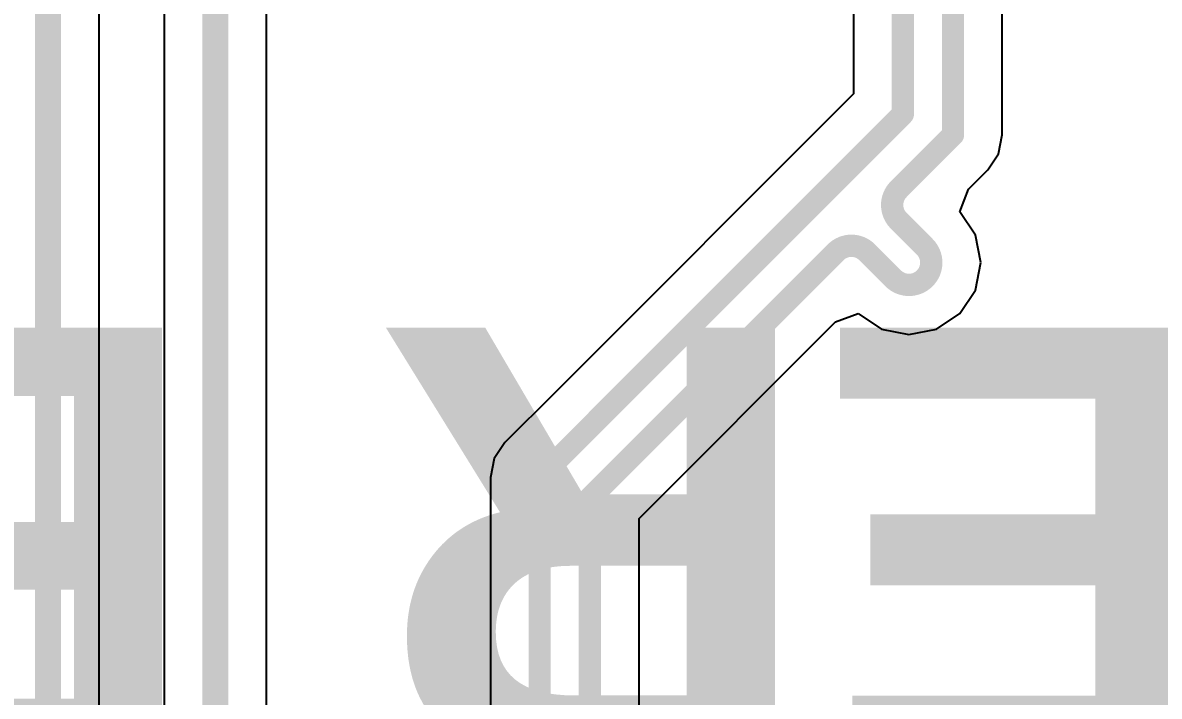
# Model space of a CAD drawing. Header units: inches. Extents: x -11 to 5379, y 0 to 5429.
# Drawn here: x 65.16 to 72.93, y 87.44 to 92.04 of the extents above; entities that cross this region are included whole.
import ezdxf

# ---------------------------------------------------------------- set-up
doc = ezdxf.new("R2010")
doc.units = ezdxf.units.IN
doc.layers.add('Top Layer', color=1, linetype='Continuous')
doc.layers.add('Top Overlay', color=2, linetype='Continuous')
doc.styles.add('Arial_Bold', font='', dxfattribs={"height": 0.2})
doc.styles.get('Arial_Bold').set_extended_font_data('Arial', bold=True)

msp = doc.modelspace()

# ---------------------------------------------------------------- linework, layer by layer
at = {"layer": 'Top Layer'}
for p, q in [((65.678685, 85.85668884), (65.678685, 94.34042854)), ((71.85343008, 91.27813595999999), (71.85343008, 92.57263426)), ((70.83719131999999, 92.43463098), (70.83719131999999, 91.55962129999999)), ((66.1224484, 92.27628992), (66.1224484, 85.85668884)), ((66.82168499999999, 85.85668884), (66.82168499999999, 92.13147181999999)), ((70.83719131999999, 91.55962129999999), (68.79526246, 89.51769243999999)), ((71.82780402, 91.14929954), (71.85343008, 91.27813595999999)), ((71.75482219999999, 91.04007446), (71.82780402, 91.14929954)), ((71.62163475999999, 90.90688702), (71.75482219999999, 91.04007446)), ((71.56375578, 90.753057), (71.62163475999999, 90.90688702)), ((71.670418, 90.59342562), (71.56375578, 90.753057)), ((71.70787284, 90.40512525999999), (71.670418, 90.59342562)), ((71.670418, 90.21682489999999), (71.70787284, 90.40512525999999)), ((71.56376594, 90.05720368), (71.670418, 90.21682489999999)), ((69.36999334000001, 88.6552456), (70.7140572, 89.99930945999999)), ((70.7140572, 89.99930945999999), (70.86788722, 90.05718844)), ((70.86788722, 90.05718844), (71.0275186, 89.95052621999999)), ((71.40411931999999, 89.95052621999999), (71.56375324, 90.0571859)), ((71.56375324, 90.0571859), (71.56375578, 90.05718336)), ((71.56375578, 90.05718336), (71.56376848, 90.05720114)), ((71.56376848, 90.05720114), (71.56376594, 90.05720368)), ((71.0275186, 89.95052621999999), (71.21581896000001, 89.91307137999999)), ((71.21581896000001, 89.91307137999999), (71.40411931999999, 89.95052621999999)), ((68.79526246, 89.51769243999999), (68.45236246, 89.17479243999999)), ((68.45236246, 89.17479243999999), (68.37938317999999, 89.06556989999999)), ((68.37938317999999, 89.06556989999999), (68.35375458, 88.93673093999999)), ((68.35375458, 88.93673093999999), (68.35375458, 86.04192088)), ((69.36999334000001, 87.24771476), (69.36999334000001, 88.6552456))]:
    msp.add_line(p, q, dxfattribs=at)
for points in [[(65.3290667, 85.37408884, 0.1778, 0.1778, 0), (65.3290667, 94.48524664, 0.1778, 0.1778, 0)], [(71.17386069999999, 91.42016767999999, 0.1524, 0.1524, 0), (71.17386069999999, 94.3085744, 0.1524, 0.1524, 0)], [(71.51676069999999, 91.42420627999999, 0.1524, 0.1524, 0), (71.51676069999999, 94.16654267999999, 0.1524, 0.1524, 0)], [(66.4720667, 85.37408884, 0.1778, 0.1778, 0), (66.4720667, 92.27628992, 0.1778, 0.1778, 0)], [(71.03182898, 91.27813595999999, 0.1524, 0.1524, 0), (71.17386069999999, 91.42016767999999, 0.1524, 0.1524, 0)], [(71.51676069999999, 91.27813595999999, 0.1524, 0.1524, 0), (71.51676069999999, 91.42420627999999, 0.1524, 0.1524, 0)], [(69.03332396, 89.27963093999999, 0.1524, 0.1524, 0), (71.03182898, 91.27813595999999, 0.1524, 0.1524, 0)], [(71.1453111, 90.90668636, 0.1524, 0.1524, 0), (71.51676069999999, 91.27813595999999, 0.1524, 0.1524, 0)], [(71.1453111, 90.69116228, 0.1524, 0.1524, -0.4142066588457261), (71.1453111, 90.90668636, 0.1524, 0.1524, 0)], [(71.1453111, 90.69116228, 0.1524, 0.1524, 0), (71.323581, 90.51288729999999, 0.1524, 0.1524, 0)], [(70.44484514, 90.2062204, 0.1524, 0.1524, 0), (70.71426039999999, 90.47563566, 0.1524, 0.1524, 0)], [(70.71426039999999, 90.47563566, 0.1524, 0.1524, -0.4142066587643657), (70.92978448, 90.47563566, 0.1524, 0.1524, 0)], [(70.92978194, 90.47563312, 0.1524, 0.1524, 0), (70.92978448, 90.47563566, 0.1524, 0.1524, 0)], [(70.92978448, 90.47563566, 0.1524, 0.1524, 0), (71.10805438, 90.29736068, 0.1524, 0.1524, 0)], [(71.323581, 90.51288729999999, 0.1524, 0.1524, -0.4142066587643675), (71.32358354, 90.29736576, 0.1524, 0.1524, 0)], [(71.323581, 90.29736322, 0.1524, 0.1524, -0.4142135623730951), (71.10805692, 90.29736322, 0.1524, 0.1524, 0)], [(71.323581, 90.29736322, 0.1524, 0.1524, 0), (71.32358354, 90.29736576, 0.1524, 0.1524, 0)], [(69.03332396, 88.79469922, 0.1524, 0.1524, 0), (70.44484514, 90.2062204, 0.1524, 0.1524, 0)], [(68.69042396, 88.93673093999999, 0.1524, 0.1524, 0), (69.03332396, 89.27963093999999, 0.1524, 0.1524, 0)], [(68.69042396, 86.04192088, 0.1524, 0.1524, 0), (68.69042396, 88.93673093999999, 0.1524, 0.1524, 0)], [(69.03332396, 86.1839526, 0.1524, 0.1524, 0), (69.03332396, 88.79469922, 0.1524, 0.1524, 0)]]:
    msp.add_lwpolyline(points, format="xyseb", dxfattribs=at)
for points in [[(71.13576069999999, 91.42016767999999, 0.0762, 0.0762, 1), (71.21196069999999, 91.42016767999999, 0.0762, 0.0762, 1)], [(71.13576069999999, 91.42016767999999, 0.0762, 0.0762, 1), (71.21196069999999, 91.42016767999999, 0.0762, 0.0762, 1)], [(71.47866069999999, 91.42420627999999, 0.0762, 0.0762, 1), (71.5548607, 91.42420627999999, 0.0762, 0.0762, 1)], [(71.47866069999999, 91.42420627999999, 0.0762, 0.0762, 1), (71.5548607, 91.42420627999999, 0.0762, 0.0762, 1)], [(70.99372898, 91.27813595999999, 0.0762, 0.0762, 1), (71.06992898, 91.27813595999999, 0.0762, 0.0762, 1)], [(70.99372898, 91.27813595999999, 0.0762, 0.0762, 1), (71.06992898, 91.27813595999999, 0.0762, 0.0762, 1)], [(71.47866069999999, 91.27813595999999, 0.0762, 0.0762, 1), (71.5548607, 91.27813595999999, 0.0762, 0.0762, 1)], [(71.47866069999999, 91.27813595999999, 0.0762, 0.0762, 1), (71.5548607, 91.27813595999999, 0.0762, 0.0762, 1)], [(71.1072111, 90.90668636, 0.0762, 0.0762, 1), (71.1834111, 90.90668636, 0.0762, 0.0762, 1)], [(71.1072111, 90.90668636, 0.0762, 0.0762, 1), (71.1834111, 90.90668636, 0.0762, 0.0762, 1)], [(71.1072111, 90.69116228, 0.0762, 0.0762, 1), (71.1834111, 90.69116228, 0.0762, 0.0762, 1)], [(71.1072111, 90.69116228, 0.0762, 0.0762, 1), (71.1834111, 90.69116228, 0.0762, 0.0762, 1)], [(70.67616039999999, 90.47563566, 0.0762, 0.0762, 1), (70.7523604, 90.47563566, 0.0762, 0.0762, 1)], [(70.67616039999999, 90.47563566, 0.0762, 0.0762, 1), (70.7523604, 90.47563566, 0.0762, 0.0762, 1)], [(70.89168194, 90.47563312, 0.0762, 0.0762, 1), (70.96788194, 90.47563312, 0.0762, 0.0762, 1)], [(70.89168448, 90.47563566, 0.0762, 0.0762, 1), (70.96788448, 90.47563566, 0.0762, 0.0762, 1)], [(70.89168448, 90.47563566, 0.0762, 0.0762, 1), (70.96788448, 90.47563566, 0.0762, 0.0762, 1)], [(70.89168448, 90.47563566, 0.0762, 0.0762, 1), (70.96788448, 90.47563566, 0.0762, 0.0762, 1)], [(71.285481, 90.51288729999999, 0.0762, 0.0762, 1), (71.361681, 90.51288729999999, 0.0762, 0.0762, 1)], [(71.285481, 90.51288729999999, 0.0762, 0.0762, 1), (71.361681, 90.51288729999999, 0.0762, 0.0762, 1)], [(71.06995438, 90.29736068, 0.0762, 0.0762, 1), (71.14615438, 90.29736068, 0.0762, 0.0762, 1)], [(71.06995692, 90.29736322, 0.0762, 0.0762, 1), (71.14615692, 90.29736322, 0.0762, 0.0762, 1)], [(71.285481, 90.29736322, 0.0762, 0.0762, 1), (71.361681, 90.29736322, 0.0762, 0.0762, 1)], [(71.285481, 90.29736322, 0.0762, 0.0762, 1), (71.361681, 90.29736322, 0.0762, 0.0762, 1)], [(71.28548354, 90.29736576, 0.0762, 0.0762, 1), (71.36168354, 90.29736576, 0.0762, 0.0762, 1)], [(71.28548354, 90.29736576, 0.0762, 0.0762, 1), (71.36168354, 90.29736576, 0.0762, 0.0762, 1)], [(70.40674514, 90.2062204, 0.0762, 0.0762, 1), (70.48294514, 90.2062204, 0.0762, 0.0762, 1)], [(70.40674514, 90.2062204, 0.0762, 0.0762, 1), (70.48294514, 90.2062204, 0.0762, 0.0762, 1)], [(68.99522396, 89.27963093999999, 0.0762, 0.0762, 1), (69.07142396, 89.27963093999999, 0.0762, 0.0762, 1)], [(68.99522396, 89.27963093999999, 0.0762, 0.0762, 1), (69.07142396, 89.27963093999999, 0.0762, 0.0762, 1)], [(68.65232395999999, 88.93673093999999, 0.0762, 0.0762, 1), (68.72852396, 88.93673093999999, 0.0762, 0.0762, 1)], [(68.65232395999999, 88.93673093999999, 0.0762, 0.0762, 1), (68.72852396, 88.93673093999999, 0.0762, 0.0762, 1)], [(68.99522396, 88.79469922, 0.0762, 0.0762, 1), (69.07142396, 88.79469922, 0.0762, 0.0762, 1)], [(68.99522396, 88.79469922, 0.0762, 0.0762, 1), (69.07142396, 88.79469922, 0.0762, 0.0762, 1)]]:
    msp.add_lwpolyline(points, format="xyseb", close=True, dxfattribs=at)

# ---------------------------------------------------------------- texts
at = {"layer": 'Top Overlay', "style": 'Arial_Bold'}
msp.add_text('DAUGHTHER BOARDS', height=2.99999908, rotation=180, dxfattribs=at).set_placement((94.3250717, 89.95956353999999))

doc.saveas('drawing.dxf')
